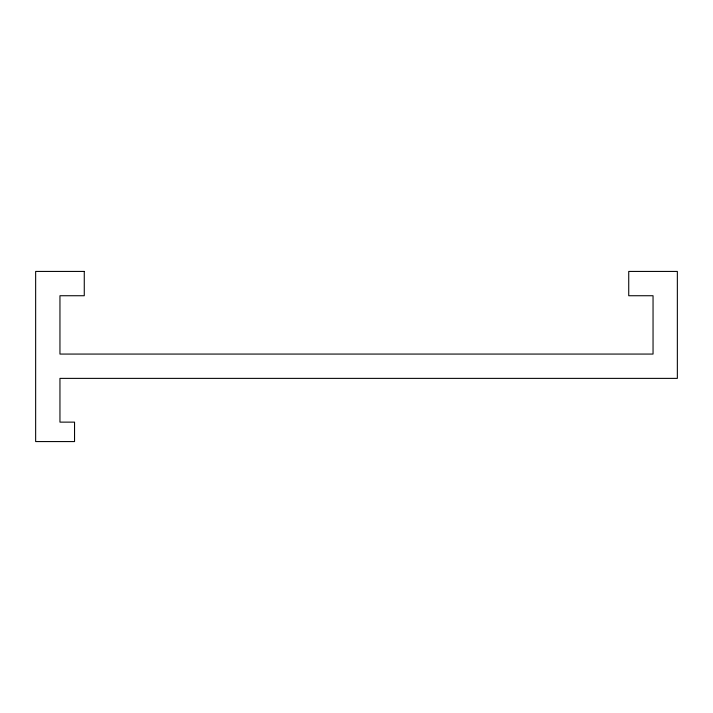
<?xml version="1.0" encoding="UTF-8"?>
<svg xmlns="http://www.w3.org/2000/svg" width="713" height="713" viewBox="0 0 713 713"><rect width="100%" height="100%" fill="white"/><g stroke="black" fill="none" stroke-linecap="round" stroke-linejoin="round"><path stroke-width="1.07" d="M84.268 271.43L35.65 271.43L35.65 441.57L74.544 441.57L74.544 422.132L59.954 422.132L59.954 378.38L677.35 378.38L677.35 271.43L628.732 271.43L628.732 295.735L653.046 295.735L653.046 354.067L59.954 354.067L59.954 295.735L84.268 295.735L84.268 271.43"/></g></svg>
